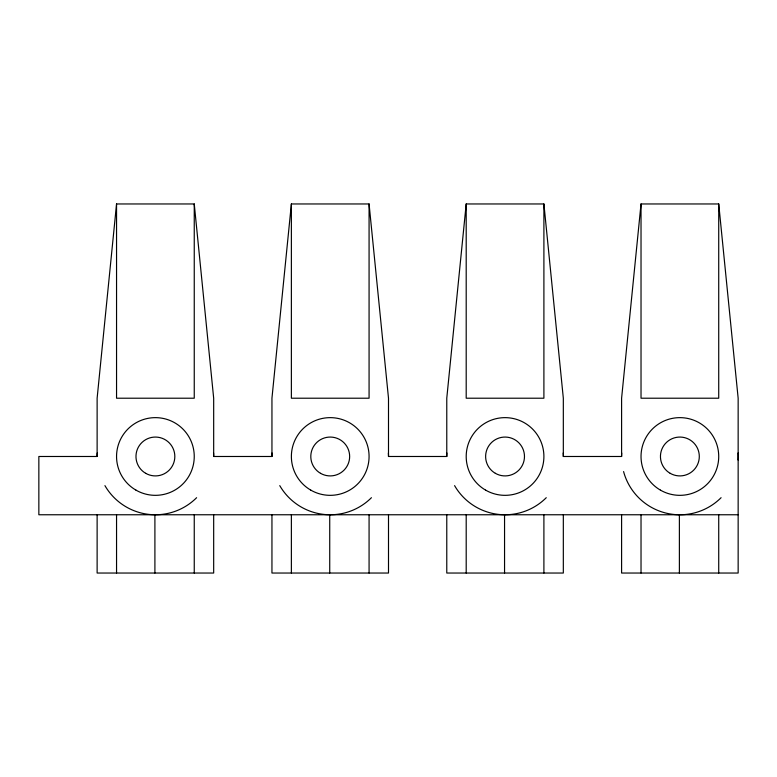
<?xml version="1.0" encoding="UTF-8"?>
<svg xmlns="http://www.w3.org/2000/svg" width="777" height="777" viewBox="0 0 777 777"><rect width="100%" height="100%" fill="white"/><g stroke="black" fill="none" stroke-linecap="round" stroke-linejoin="round"><path stroke-width="1.17" d="M272.057 452.981A58.275 58.275 0 0 0 271.95 456.487L213.675 456.487L213.675 398.212L194.25 203.962L116.55 203.962L97.125 398.212L97.125 456.487L38.85 456.487L38.85 514.762L738.15 514.762M446.882 452.981A58.275 58.275 0 0 0 446.775 456.487L388.5 456.487L388.5 398.212L369.075 203.962L291.375 203.962L271.95 398.212L271.95 456.487M621.707 452.981A58.275 58.275 0 0 0 621.6 456.487L563.325 456.487L563.325 398.212L543.9 203.962L466.2 203.962L446.775 398.212L446.775 456.487M621.6 514.762L621.6 573.038L738.15 573.038L738.15 398.212L718.725 203.962L641.025 203.962L621.6 398.212L621.6 456.487M718.725 203.962L718.725 398.212L641.025 398.212L641.025 203.962M718.725 514.762L718.725 573.038M679.38 514.762L679.38 573.038M641.025 514.762L641.025 573.038M563.325 514.762L563.325 573.038L446.775 573.038L446.775 514.762M543.9 203.962L543.9 398.212L466.2 398.212L466.2 203.962M543.9 514.762L543.9 573.038M504.555 514.762L504.555 573.038M466.2 514.762L466.2 573.038M388.5 514.762L388.5 573.038L271.95 573.038L271.95 514.762M369.075 203.962L369.075 398.212L291.375 398.212L291.375 203.962M369.075 514.762L369.075 573.038M329.73 514.762L329.73 573.038M291.375 514.762L291.375 573.038M213.675 514.762L213.675 573.038L97.125 573.038L97.125 514.762M194.25 203.962L194.25 398.212L116.55 398.212L116.55 203.962M194.25 514.762L194.25 573.038M154.905 514.762L154.905 573.038M116.55 514.762L116.55 573.038M196.61 497.698A58.275 58.275 0 0 1 104.934 485.625M97.125 456.487A58.275 58.275 0 0 1 97.232 452.981M213.568 452.981A58.275 58.275 0 0 1 213.675 456.487M371.435 497.698A58.275 58.275 0 0 1 279.759 485.625M388.393 452.981A58.275 58.275 0 0 1 388.5 456.487M546.26 497.698A58.275 58.275 0 0 1 454.584 485.625M563.218 452.981A58.275 58.275 0 0 1 563.325 456.487M738.043 452.981A58.275 58.275 0 0 1 738.043 459.994M721.085 497.698A58.275 58.275 0 0 1 623.581 471.571M320.512 473.31A19.425 19.425 0 0 0 349.65 456.487A19.425 19.425 0 0 0 320.512 439.665A19.425 19.425 0 0 0 320.512 473.31M670.162 473.31A19.425 19.425 0 0 0 699.3 456.487A19.425 19.425 0 0 0 670.162 439.665A19.425 19.425 0 0 0 670.162 473.31M660.45 490.132A38.85 38.85 0 0 0 718.725 456.487A38.85 38.85 0 0 0 660.45 422.843A38.85 38.85 0 0 0 660.45 490.132M310.8 490.132A38.85 38.85 0 0 0 369.075 456.487A38.85 38.85 0 0 0 310.8 422.843A38.85 38.85 0 0 0 310.8 490.132M135.975 490.132A38.85 38.85 0 0 0 194.25 456.487A38.85 38.85 0 0 0 135.975 422.843A38.85 38.85 0 0 0 135.975 490.132M485.625 490.132A38.85 38.85 0 0 0 543.9 456.487A38.85 38.85 0 0 0 485.625 422.843A38.85 38.85 0 0 0 485.625 490.132M495.337 473.31A19.425 19.425 0 0 0 524.475 456.487A19.425 19.425 0 0 0 495.337 439.665A19.425 19.425 0 0 0 495.337 473.31M145.688 473.31A19.425 19.425 0 0 0 174.825 456.487A19.425 19.425 0 0 0 145.688 439.665A19.425 19.425 0 0 0 145.688 473.31"/></g></svg>
